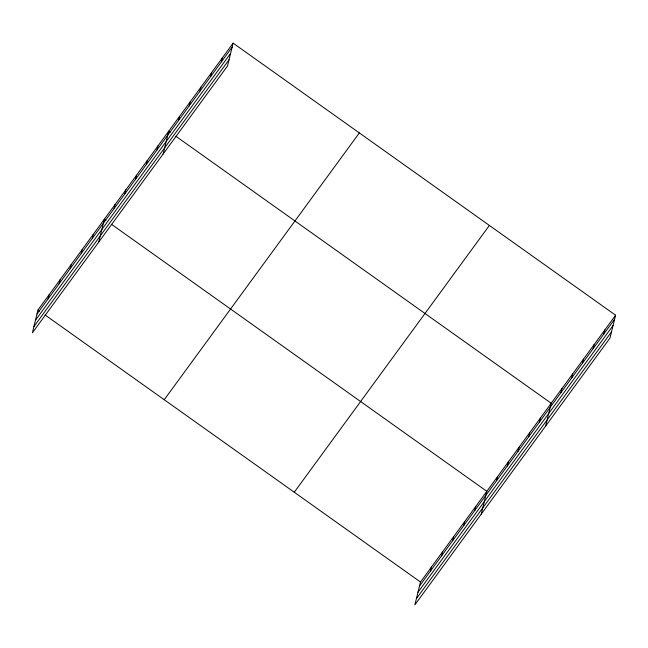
<?xml version="1.0" encoding="UTF-8"?>
<svg xmlns="http://www.w3.org/2000/svg" width="648" height="648" viewBox="0 0 648 648"><rect width="100%" height="100%" fill="white"/><g stroke="black" fill="none" stroke-linecap="round" stroke-linejoin="round"><path stroke-width="0.97" d="M233.126 43.141L38.005 309.947L32.4 332.78L227.513 65.975L233.126 43.141L615.6 315.22L609.995 338.054L414.874 604.859L420.487 582.025L615.6 315.22M48.074 298.874L49.062 294.824M59.13 283.759L60.118 279.709M70.187 268.637L71.175 264.587M81.243 253.522L82.231 249.472M92.3 238.399L93.288 234.349M98.739 242.069L104.344 219.235L105.924 220.352M114.08 208.607L115.077 204.557M124.813 193.938L125.809 189.88M135.545 179.261L136.542 175.211M146.278 164.584L147.274 160.534M157.01 149.915L158.007 145.857M163.126 154.022L168.739 131.188L170.311 132.305M178.475 120.569L179.464 116.51M189.2 105.891L190.196 101.841M199.932 91.214L200.929 87.164M210.665 76.545L211.661 72.487M221.397 61.868L222.394 57.818M430.547 570.961L431.544 566.903M441.604 555.838L442.6 551.788M452.66 540.724L453.657 536.665M463.717 525.601L464.713 521.551M474.773 510.486L475.77 506.428M481.213 514.148L486.826 491.314L111.448 224.281M496.562 480.686L497.559 476.636M507.295 466.017L508.283 461.959M518.019 451.34L519.016 447.29M528.752 436.671L529.748 432.613M539.484 421.994L540.481 417.944M545.6 426.101L551.213 403.267L175.835 136.234M560.949 392.648L561.946 388.589M571.682 377.97L572.678 373.92M582.414 363.301L583.403 359.243M593.139 348.624L594.135 344.574M603.871 333.947L604.868 329.897M37.017 313.997L232.13 47.191M35.494 320.193L230.607 53.395M33.923 326.584L229.036 59.778M164.228 399.727L359.34 132.929M294.265 492.237L489.386 225.439M419.491 586.076L614.604 319.278M417.968 592.272L613.081 325.474M416.397 598.663L611.518 331.857M38.005 309.947L39.585 311.064M45.109 314.993L420.487 582.025"/></g></svg>
